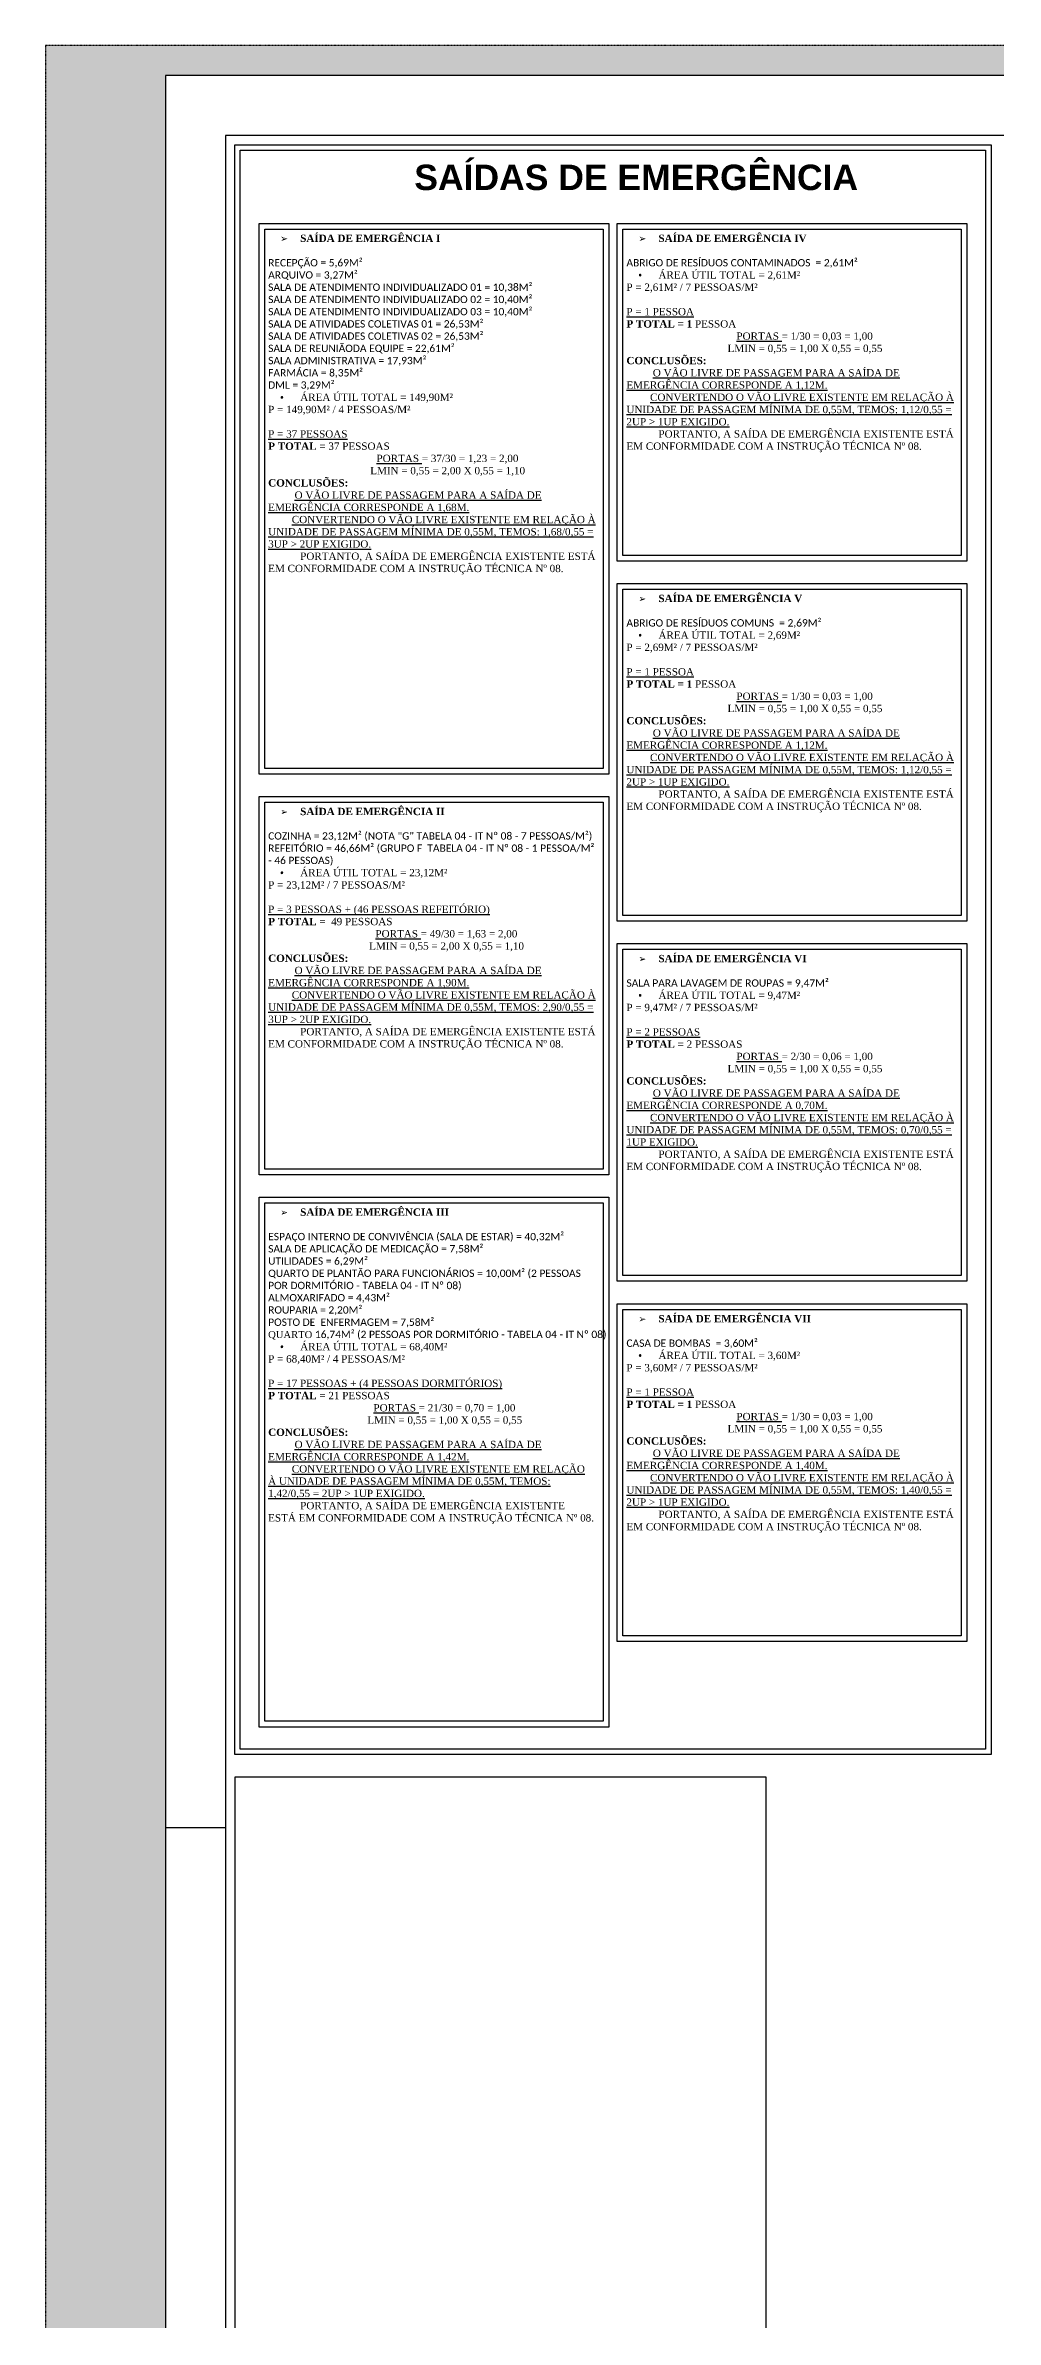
# Model space of a CAD drawing. Header units: metres. Extents: x -1783 to 21505, y -57 to 13660.
# Drawn here: x -1783 to 328, y 8607 to 13660 of the extents above; entities that cross this region are included whole.
import ezdxf

# ---------------------------------------------------------------- set-up
doc = ezdxf.new("R2010")
doc.units = ezdxf.units.M
doc.header["$MEASUREMENT"] = 0
doc.linetypes.add('HIDDEN', pattern=[0.009525, 0.00635, -0.003175])
for name, color, linetype in [('cotas', 7, 'Continuous'), ('P01', 5, 'Continuous'), ('P015', 121, 'Continuous'), ('P02', 6, 'Continuous'), ('P025', 3, 'Continuous'), ('P03', 7, 'Continuous'), ('P06', 7, 'Continuous'), ('TEXTO', 7, 'Continuous')]:
    doc.layers.add(name, color=color, linetype=linetype)

msp = doc.modelspace()

# ---------------------------------------------------------------- hatches: boundary and pattern name
at = {"layer": 'cotas'}
h = msp.add_hatch(color=7, dxfattribs=at)
h.dxf.hatch_style = 1
h.paths.add_polyline_path([(9417.498, 13659.963), (-1782.502, 13659.963), (-1782.502, 5739.963), (9417.498, 5739.963)])
h.paths.add_polyline_path([(-1515.835, 13593.296), (9284.165, 13593.296), (9284.165, 5806.63), (-1515.835, 5806.63)], flags=16)

# ---------------------------------------------------------------- linework, layer by layer
at = {"layer": 'P01', "color": 7, "linetype": 'HIDDEN', "ltscale": 3}
msp.add_lwpolyline([(-1782.502, 5739.963), (9417.498, 5739.963), (9417.498, 13659.963), (-1782.502, 13659.963)], close=True, dxfattribs=at)
at = {"layer": 'P015', "color": 7}
msp.add_lwpolyline([(-1515.835, 5806.63), (9284.165, 5806.63), (9284.165, 13593.296), (-1515.835, 13593.296)], close=True, dxfattribs=at)
at = {"layer": 'P02', "color": 7}
msp.add_line((-1515.835, 9699.963), (-1382.502, 9699.963), dxfattribs=at)
at = {"layer": 'P025', "color": 7}
for points in [[(-1361.751, 13439.02), (317.798, 13439.02), (317.798, 9862.367), (-1361.751, 9862.367)], [(-1349.751, 13427.02), (305.798, 13427.02), (305.798, 9874.367), (-1349.751, 9874.367)], [(-1308.251, 13264.674), (-531.476, 13264.674), (-531.476, 12040.941), (-1308.251, 12040.941)], [(-1295.651, 13252.074), (-544.076, 13252.074), (-544.076, 12053.541), (-1295.651, 12053.541)], [(-512.476, 13264.674), (264.298, 13264.674), (264.298, 12514.387), (-512.476, 12514.387)], [(-499.876, 13252.074), (251.698, 13252.074), (251.698, 12526.987), (-499.876, 12526.987)], [(-512.476, 12464.387), (264.298, 12464.387), (264.298, 11714.1), (-512.476, 11714.1)], [(-499.876, 12451.787), (251.698, 12451.787), (251.698, 11726.7), (-499.876, 11726.7)], [(-1308.251, 11990.941), (-531.476, 11990.941), (-531.476, 11150.654), (-1308.251, 11150.654)], [(-1295.651, 11978.341), (-544.076, 11978.341), (-544.076, 11163.254), (-1295.651, 11163.254)], [(-512.476, 11664.1), (264.298, 11664.1), (264.298, 10913.813), (-512.476, 10913.813)], [(-499.876, 11651.5), (251.698, 11651.5), (251.698, 10926.413), (-499.876, 10926.413)], [(-1308.251, 11100.654), (-531.476, 11100.654), (-531.476, 9923.367), (-1308.251, 9923.367)], [(-1295.651, 11088.054), (-544.076, 11088.054), (-544.076, 9935.967), (-1295.651, 9935.967)], [(-512.476, 10863.813), (264.298, 10863.813), (264.298, 10113.525), (-512.476, 10113.525)], [(-499.876, 10851.213), (251.698, 10851.213), (251.698, 10126.125), (-499.876, 10126.125)], [(-1361.851, 9811.845), (-1361.851, 7581.22), (-832.497, 7581.22), (-832.497, 8545.985), (-181.812, 8545.985), (-181.812, 9811.845)]]:
    msp.add_lwpolyline(points, close=True, dxfattribs=at)
at = {"layer": 'P03'}
msp.add_lwpolyline([(-1382.502, 5939.963), (9150.831, 5939.963), (9150.831, 13459.963), (-1382.502, 13459.963)], close=True, dxfattribs=at)
at = {"layer": 'P06', "color": 7}
msp.add_lwpolyline([(-1382.502, 5939.963), (9150.831, 5939.963), (9150.831, 13459.963), (-1382.502, 13459.963)], close=True, dxfattribs=at)

# ---------------------------------------------------------------- texts
at = {"layer": 'P03', "color": 7, "insert": (-1056.641, 13395.148), "char_height": 56.45364, "attachment_point": 1}
msp.add_mtext_dynamic_manual_height_columns('\\pi93.289;{\\fArial|b1|i0|c0|p34;SAÍDAS DE EMERGÊNCIA}', width=1169.35647, gutter_width=1058.506, heights=[41.171], dxfattribs=at)
at = {"layer": 'TEXTO', "color": 0, "char_height": 17.782897, "attachment_point": 1}
for s, width, heights, insert in [('{\\fArial|b1|i0|c0|p34;\\H1.2515x;\\C256;\\P\\pi-26.674,l53.349;\\fWingdings|b0|i0|c2|p2;\\H0.73245x;Ø^I\\fTimes New Roman|b1|i0|c0|p18;SAÍDA DE EMERGÊNCIA I \\P\\pi0,l0;\\P\\fCalibri|b0|i0|c0|p34;RECEPÇÃO = 5,69M²\\PARQUIVO = 3,27M²\\PSALA DE ATENDIMENTO INDIVIDUALIZADO 01 = 10,38M²\\PSALA DE ATENDIMENTO INDIVIDUALIZADO 02 = 10,40M²\\PSALA DE ATENDIMENTO INDIVIDUALIZADO 03 = 10,40M²\\PSALA DE ATIVIDADES COLETIVAS 01 = 26,53M²\\PSALA DE ATIVIDADES COLETIVAS 02 = 26,53M²\\PSALA DE REUNIÃODA EQUIPE = 22,61M² \\PSALA ADMINISTRATIVA = 17,93M²\\PFARMÁCIA = 8,35M²\\PDML = 3,29M² \\P\\pi-26.674,l53.349;\\fSymbol|b0|i0|c2|p18;·^I\\fTimes New Roman|b0|i0|c0|p18;ÁREA ÚTIL TOTAL = 149,90M²\\P\\pi0,l0;P = 149,90M² / 4 PESSOAS/M²\\P\\P\\LP = 37 PESSOAS\\P\\fTimes New Roman|b1|i0|c0|p18;\\lP TOTAL = \\fTimes New Roman|b0|i0|c0|p18;37 PESSOAS\\P\\pi240.67;\\LPORTAS \\l= 37/30 = 1,23 = 2,00\\P\\pi226.69;LMIN = 0,55 = 2,00 X 0,55 = 1,10\\P\\pi0;\\fTimes New Roman|b1|i0|c0|p18;CONCLUSÕES:\\P\\pi52.46;\\fTimes New Roman|b0|i0|c0|p18; \\LO VÃO LIVRE DE PASSAGEM PARA A SAÍDA DE EMERGÊNCIA CORRESPONDE A 1,68M.\\PCONVERTENDO O VÃO LIVRE EXISTENTE EM RELAÇÃO À UNIDADE DE PASSAGEM MÍNIMA DE 0,55M, TEMOS: 1,68/0,55 = 3UP > 2UP EXIGIDO.\\P\\pi0;\\l^IPORTANTO, A SAÍDA DE EMERGÊNCIA EXISTENTE ESTÁ EM CONFORMIDADE COM A INSTRUÇÃO TÉCNICA Nº 08.}', 735.80855, [4003.976], (-1287.885, 13276.785)), ('{\\fArial|b1|i0|c0|p34;\\H1.2515x;\\C256;\\P\\pi-26.674,l53.349;\\fWingdings|b0|i0|c2|p2;\\H0.73245x;Ø^I\\fTimes New Roman|b1|i0|c0|p18;SAÍDA DE EMERGÊNCIA IV\\P\\pi0,l0;\\P\\fCalibri|b0|i0|c0|p34;ABRIGO DE RESÍDUOS CONTAMINADOS  = 2,61M²  \\P\\pi-26.674,l53.349;\\fSymbol|b0|i0|c2|p18;·^I\\fTimes New Roman|b0|i0|c0|p18;ÁREA ÚTIL TOTAL = 2,61M²\\P\\pi0,l0;P = 2,61M² / 7 PESSOAS/M²\\P\\P\\LP = 1 PESSOA\\P\\fTimes New Roman|b1|i0|c0|p18;\\lP TOTAL = 1\\fTimes New Roman|b0|i0|c0|p18; PESSOA\\P\\pi244.28;\\LPORTAS \\l= 1/30 = 0,03 = 1,00\\P\\pi224.64;LMIN = 0,55 = 1,00 X 0,55 = 0,55\\P\\pi0;\\fTimes New Roman|b1|i0|c0|p18;CONCLUSÕES:\\P\\pi52.46;\\fTimes New Roman|b0|i0|c0|p18; \\LO VÃO LIVRE DE PASSAGEM PARA A SAÍDA DE EMERGÊNCIA CORRESPONDE A 1,12M.\\PCONVERTENDO O VÃO LIVRE EXISTENTE EM RELAÇÃO À UNIDADE DE PASSAGEM MÍNIMA DE 0,55M, TEMOS: 1,12/0,55 = 2UP > 1UP EXIGIDO.\\P\\pi0;\\l^IPORTANTO, A SAÍDA DE EMERGÊNCIA EXISTENTE ESTÁ EM CONFORMIDADE COM A INSTRUÇÃO TÉCNICA Nº 08.}', 730.99215, [4940.976], (-492.11, 13276.785)), ('{\\fArial|b1|i0|c0|p34;\\H1.2515x;\\C256;\\P\\pi-26.674,l53.349;\\fWingdings|b0|i0|c2|p2;\\H0.73245x;Ø^I\\fTimes New Roman|b1|i0|c0|p18;SAÍDA DE EMERGÊNCIA V\\P\\pi0,l0;\\P\\fCalibri|b0|i0|c0|p34;ABRIGO DE RESÍDUOS COMUNS  = 2,69M²  \\P\\pi-26.674,l53.349;\\fSymbol|b0|i0|c2|p18;·^I\\fTimes New Roman|b0|i0|c0|p18;ÁREA ÚTIL TOTAL = 2,69M²\\P\\pi0,l0;P = 2,69M² / 7 PESSOAS/M²\\P\\P\\LP = 1 PESSOA\\P\\fTimes New Roman|b1|i0|c0|p18;\\lP TOTAL = 1\\fTimes New Roman|b0|i0|c0|p18; PESSOA\\P\\pi244.28;\\LPORTAS \\l= 1/30 = 0,03 = 1,00\\P\\pi224.64;LMIN = 0,55 = 1,00 X 0,55 = 0,55\\P\\pi0;\\fTimes New Roman|b1|i0|c0|p18;CONCLUSÕES:\\P\\pi52.46;\\fTimes New Roman|b0|i0|c0|p18; \\LO VÃO LIVRE DE PASSAGEM PARA A SAÍDA DE EMERGÊNCIA CORRESPONDE A 1,12M.\\PCONVERTENDO O VÃO LIVRE EXISTENTE EM RELAÇÃO À UNIDADE DE PASSAGEM MÍNIMA DE 0,55M, TEMOS: 1,12/0,55 = 2UP > 1UP EXIGIDO.\\P\\pi0;\\l^IPORTANTO, A SAÍDA DE EMERGÊNCIA EXISTENTE ESTÁ EM CONFORMIDADE COM A INSTRUÇÃO TÉCNICA Nº 08.}', 730.99215, [4940.976], (-492.11, 12476.497)), ('{\\fArial|b1|i0|c0|p34;\\H1.2515x;\\C256;\\P\\pi-26.674,l53.349;\\fWingdings|b0|i0|c2|p2;\\H0.73245x;Ø^I\\fTimes New Roman|b1|i0|c0|p18;SAÍDA DE EMERGÊNCIA II\\P\\pi0,l0;\\P\\fCalibri|b0|i0|c0|p34;COZINHA = 23,12M² (NOTA "G" TABELA 04 - IT Nº 08 - 7 PESSOAS/M²) \\PREFEITÓRIO = 46,66M² (GRUPO F  TABELA 04 - IT Nº 08 - 1 PESSOA/M² - 46 PESSOAS)\\P\\pi-26.674,l53.349;\\fSymbol|b0|i0|c2|p18;·^I\\fTimes New Roman|b0|i0|c0|p18;ÁREA ÚTIL TOTAL = 23,12M²\\P\\pi0,l0;P = 23,12M² / 7 PESSOAS/M²\\P\\P\\LP = 3 PESSOAS + (46 PESSOAS REFEITÓRIO)\\P\\fTimes New Roman|b1|i0|c0|p18;\\lP TOTAL = \\fTimes New Roman|b0|i0|c0|p18; 49 PESSOAS\\P\\pi238.26;\\LPORTAS \\l= 49/30 = 1,63 = 2,00\\P\\pi224.28;LMIN = 0,55 = 2,00 X 0,55 = 1,10\\P\\pi0;\\fTimes New Roman|b1|i0|c0|p18;CONCLUSÕES:\\P\\pi52.46;\\fTimes New Roman|b0|i0|c0|p18; \\LO VÃO LIVRE DE PASSAGEM PARA A SAÍDA DE EMERGÊNCIA CORRESPONDE A 1,90M.\\PCONVERTENDO O VÃO LIVRE EXISTENTE EM RELAÇÃO À UNIDADE DE PASSAGEM MÍNIMA DE 0,55M, TEMOS: 2,90/0,55 = 3UP > 2UP EXIGIDO.\\P\\pi0;\\l^IPORTANTO, A SAÍDA DE EMERGÊNCIA EXISTENTE ESTÁ EM CONFORMIDADE COM A INSTRUÇÃO TÉCNICA Nº 08.}', 730.99215, [4940.976], (-1287.885, 12003.052)), ('{\\fArial|b1|i0|c0|p34;\\H1.2515x;\\C256;\\P\\pi-26.674,l53.349;\\fWingdings|b0|i0|c2|p2;\\H0.73245x;Ø^I\\fTimes New Roman|b1|i0|c0|p18;SAÍDA DE EMERGÊNCIA VI\\P\\pi0,l0;\\P\\fCalibri|b0|i0|c0|p34;SALA PARA LAVAGEM DE ROUPAS = 9,47M²  \\P\\pi-26.674,l53.349;\\fSymbol|b0|i0|c2|p18;·^I\\fTimes New Roman|b0|i0|c0|p18;ÁREA ÚTIL TOTAL = 9,47M²\\P\\pi0,l0;P = 9,47M² / 7 PESSOAS/M²\\P\\P\\LP = 2 PESSOAS\\P\\fTimes New Roman|b1|i0|c0|p18;\\lP TOTAL = \\fTimes New Roman|b0|i0|c0|p18;2 PESSOAS\\P\\pi244.28;\\LPORTAS \\l= 2/30 = 0,06 = 1,00\\P\\pi224.64;LMIN = 0,55 = 1,00 X 0,55 = 0,55\\P\\pi0;\\fTimes New Roman|b1|i0|c0|p18;CONCLUSÕES:\\P\\pi52.46;\\fTimes New Roman|b0|i0|c0|p18; \\LO VÃO LIVRE DE PASSAGEM PARA A SAÍDA DE EMERGÊNCIA CORRESPONDE A 0,70M.\\PCONVERTENDO O VÃO LIVRE EXISTENTE EM RELAÇÃO À UNIDADE DE PASSAGEM MÍNIMA DE 0,55M, TEMOS: 0,70/0,55 = 1UP EXIGIDO.\\P\\pi0;\\l^IPORTANTO, A SAÍDA DE EMERGÊNCIA EXISTENTE ESTÁ EM CONFORMIDADE COM A INSTRUÇÃO TÉCNICA Nº 08.}', 730.99215, [4940.976], (-492.11, 11676.21)), ('{\\fArial|b1|i0|c0|p34;\\H1.2515x;\\C256;\\P\\pi-26.674,l53.349;\\fWingdings|b0|i0|c2|p2;\\H0.73245x;Ø^I\\fTimes New Roman|b1|i0|c0|p18;SAÍDA DE EMERGÊNCIA III \\P\\pi0,l0;\\P\\fCalibri|b0|i0|c0|p34;ESPAÇO INTERNO DE CONVIVÊNCIA (SALA DE ESTAR) = 40,32M²\\PSALA DE APLICAÇÃO DE MEDICAÇÃO = 7,58M²\\PUTILIDADES = 6,29M²\\PQUARTO DE PLANTÃO PARA FUNCIONÁRIOS = 10,00M² (2 PESSOAS POR DORMITÓRIO - TABELA 04 - IT Nº 08)\\PALMOXARIFADO = 4,43M²\\PROUPARIA = 2,20M²\\PPOSTO DE  ENFERMAGEM = 7,58M²\\P\\fTimes New Roman|b0|i0|c0|p18;\\H0.95455x;QUARTO \\fCalibri|b0|i0|c0|p34;\\H1.0476x;16,74M² (2 PESSOAS POR DORMITÓRIO - TABELA 04 - IT Nº 08)\\P\\pi-26.674,l53.349;\\fSymbol|b0|i0|c2|p18;·^I\\fTimes New Roman|b0|i0|c0|p18;ÁREA ÚTIL TOTAL = 68,40M² \\P\\pi0,l0;P = 68,40M² / 4 PESSOAS/M² \\P\\P\\LP = 17 PESSOAS + (4 PESSOAS DORMITÓRIOS) \\P\\fTimes New Roman|b1|i0|c0|p18;\\lP TOTAL = \\fTimes New Roman|b0|i0|c0|p18;21 PESSOAS\\P\\pi233.87;\\LPORTAS \\l= 21/30 = 0,70 = 1,00\\P\\pi220.26;LMIN = 0,55 = 1,00 X 0,55 = 0,55\\P\\pi0;\\fTimes New Roman|b1|i0|c0|p18;CONCLUSÕES:\\P\\pi52.46;\\fTimes New Roman|b0|i0|c0|p18; \\LO VÃO LIVRE DE PASSAGEM PARA A SAÍDA DE EMERGÊNCIA CORRESPONDE A 1,42M.\\PCONVERTENDO O VÃO LIVRE EXISTENTE EM RELAÇÃO À UNIDADE DE PASSAGEM MÍNIMA DE 0,55M, TEMOS: 1,42/0,55 = 2UP > 1UP EXIGIDO.\\P\\pi0;\\l^IPORTANTO, A SAÍDA DE EMERGÊNCIA EXISTENTE ESTÁ EM CONFORMIDADE COM A INSTRUÇÃO TÉCNICA Nº 08.}', 722.21085, [4940.976], (-1287.885, 11112.765)), ('{\\fArial|b1|i0|c0|p34;\\H1.2515x;\\C256;\\P\\pi-26.674,l53.349;\\fWingdings|b0|i0|c2|p2;\\H0.73245x;Ø^I\\fTimes New Roman|b1|i0|c0|p18;SAÍDA DE EMERGÊNCIA VII\\P\\pi0,l0;\\P\\fCalibri|b0|i0|c0|p34;CASA DE BOMBAS  = 3,60M²  \\P\\pi-26.674,l53.349;\\fSymbol|b0|i0|c2|p18;·^I\\fTimes New Roman|b0|i0|c0|p18;ÁREA ÚTIL TOTAL = 3,60M²\\P\\pi0,l0;P = 3,60M² / 7 PESSOAS/M²\\P\\P\\LP = 1 PESSOA\\P\\fTimes New Roman|b1|i0|c0|p18;\\lP TOTAL = 1\\fTimes New Roman|b0|i0|c0|p18; PESSOA\\P\\pi244.28;\\LPORTAS \\l= 1/30 = 0,03 = 1,00\\P\\pi224.64;LMIN = 0,55 = 1,00 X 0,55 = 0,55\\P\\pi0;\\fTimes New Roman|b1|i0|c0|p18;CONCLUSÕES:\\P\\pi52.46;\\fTimes New Roman|b0|i0|c0|p18; \\LO VÃO LIVRE DE PASSAGEM PARA A SAÍDA DE EMERGÊNCIA CORRESPONDE A 1,40M.\\PCONVERTENDO O VÃO LIVRE EXISTENTE EM RELAÇÃO À UNIDADE DE PASSAGEM MÍNIMA DE 0,55M, TEMOS: 1,40/0,55 = 2UP > 1UP EXIGIDO.\\P\\pi0;\\l^IPORTANTO, A SAÍDA DE EMERGÊNCIA EXISTENTE ESTÁ EM CONFORMIDADE COM A INSTRUÇÃO TÉCNICA Nº 08.}', 730.99215, [4940.976], (-492.11, 10875.923))]:
    msp.add_mtext_dynamic_manual_height_columns(s, width=width, gutter_width=1058.506, heights=heights, dxfattribs=dict(at, insert=insert))

doc.saveas('drawing.dxf')
